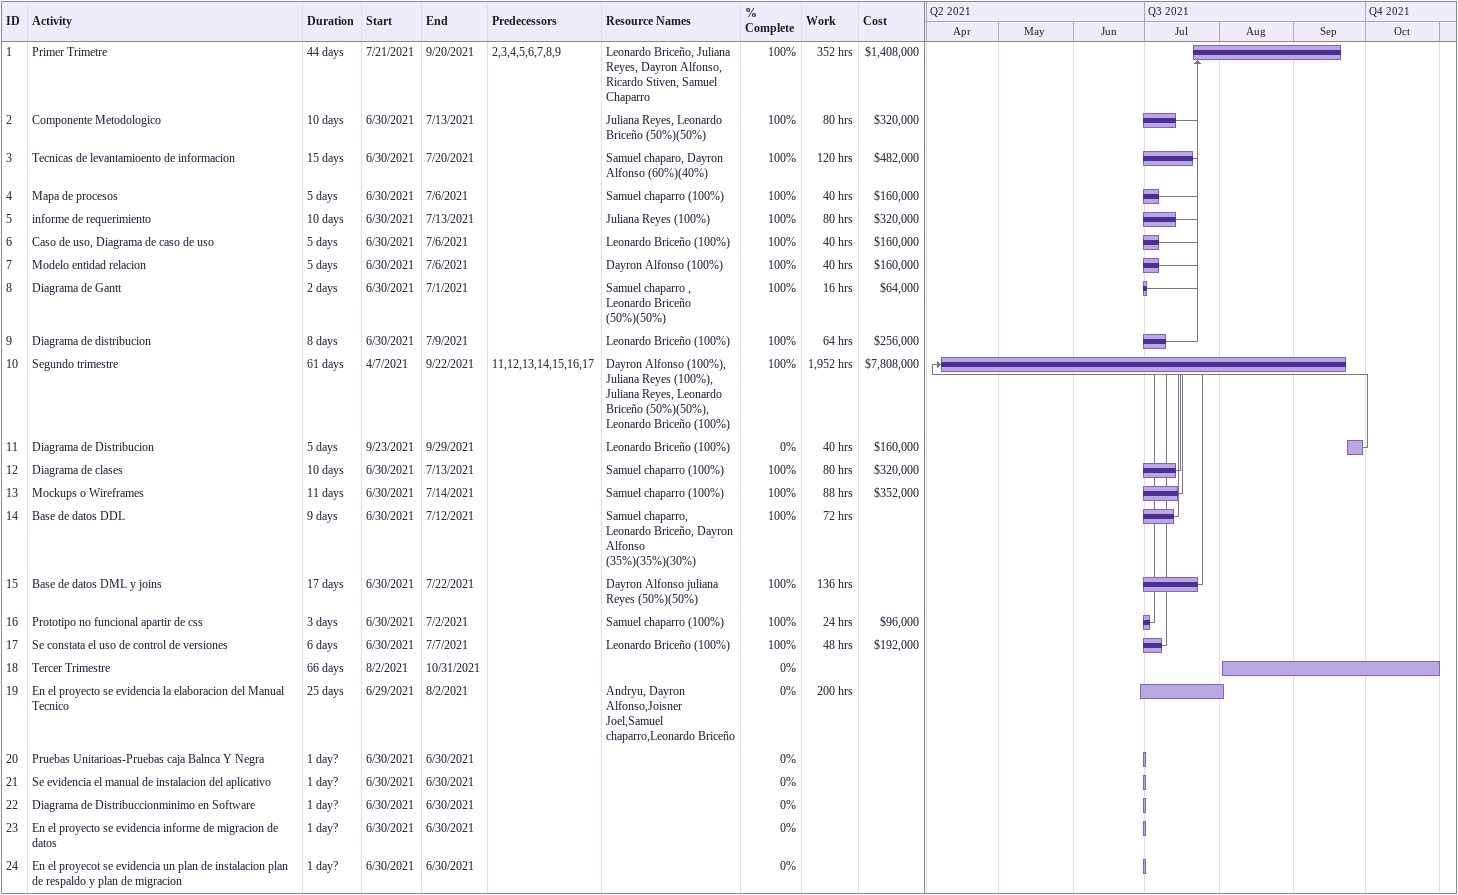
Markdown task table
| ID | Task | Duration | Start | Finish | Predecessors | Resources | % complete | Work (h) | Cost ($) |
|---|---|---|---|---|---|---|---|---|---|
| 1 | Primer Trimetre | 44d | 2021-07-21 | 2021-09-20 | 2, 3, 4, 5, 6, 7, 8, 9 | Leonardo Briceño, Juliana Reyes, Dayron Alfonso, Ricardo Stiven, Samuel Chaparro | 100 | 352 | 1408000 |
| 2 | Componente Metodologico | 10d | 2021-06-30 | 2021-07-13 |  | Juliana Reyes, Leonardo Briceño (50%)(50%) | 100 | 80 | 320000 |
| 3 | Tecnicas de levantamioento de informacion | 15d | 2021-06-30 | 2021-07-20 |  | Samuel chaparo, Dayron Alfonso (60%)(40%) | 100 | 120 | 482000 |
| 4 | Mapa de procesos | 5d | 2021-06-30 | 2021-07-06 |  | Samuel chaparro (100%) | 100 | 40 | 160000 |
| 5 | informe de requerimiento | 10d | 2021-06-30 | 2021-07-13 |  | Juliana Reyes (100%) | 100 | 80 | 320000 |
| 6 | Caso de uso, Diagrama de caso de uso | 5d | 2021-06-30 | 2021-07-06 |  | Leonardo Briceño (100%) | 100 | 40 | 160000 |
| 7 | Modelo entidad relacion | 5d | 2021-06-30 | 2021-07-06 |  | Dayron Alfonso (100%) | 100 | 40 | 160000 |
| 8 | Diagrama de Gantt | 2d | 2021-06-30 | 2021-07-01 |  | Samuel chaparro , Leonardo Briceño (50%)(50%) | 100 | 16 | 64000 |
| 9 | Diagrama de distribucion | 8d | 2021-06-30 | 2021-07-09 |  | Leonardo Briceño (100%) | 100 | 64 | 256000 |
| 10 | Segundo trimestre | 61d | 2021-04-07 | 2021-09-22 | 11, 12, 13, 14, 15, 16, 17 | Dayron Alfonso (100%), Juliana Reyes (100%), Juliana Reyes, Leonardo Briceño (50%)(50%), Leonardo Briceño (100%) | 100 | 1952 | 7808000 |
| 11 | Diagrama de Distribucion | 5d | 2021-09-23 | 2021-09-29 |  | Leonardo Briceño (100%) | 0 | 40 | 160000 |
| 12 | Diagrama de clases | 10d | 2021-06-30 | 2021-07-13 |  | Samuel chaparro (100%) | 100 | 80 | 320000 |
| 13 | Mockups o Wireframes | 11d | 2021-06-30 | 2021-07-14 |  | Samuel chaparro (100%) | 100 | 88 | 352000 |
| 14 | Base de datos DDL | 9d | 2021-06-30 | 2021-07-12 |  | Samuel chaparro, Leonardo Briceño, Dayron Alfonso (35%)(35%)(30%) | 100 | 72 |  |
| 15 | Base de datos DML y joins | 17d | 2021-06-30 | 2021-07-22 |  | Dayron Alfonso juliana Reyes (50%)(50%) | 100 | 136 |  |
| 16 | Prototipo no funcional apartir de css | 3d | 2021-06-30 | 2021-07-02 |  | Samuel chaparro (100%) | 100 | 24 | 96000 |
| 17 | Se constata el uso de control de versiones | 6d | 2021-06-30 | 2021-07-07 |  | Leonardo Briceño (100%) | 100 | 48 | 192000 |
| 18 | Tercer Trimestre | 66d | 2021-08-02 | 2021-10-31 |  |  | 0 |  |  |
| 19 | En el proyecto se evidencia la elaboracion del Manual Tecnico | 25d | 2021-06-29 | 2021-08-02 |  | Andryu, Dayron Alfonso,Joisner Joel,Samuel chaparro,Leonardo Briceño | 0 | 200 |  |
| 20 | Pruebas Unitarioas-Pruebas caja Balnca Y Negra | 1d? | 2021-06-30 | 2021-06-30 |  |  | 0 |  |  |
| 21 | Se evidencia el manual de instalacion del aplicativo | 1d? | 2021-06-30 | 2021-06-30 |  |  | 0 |  |  |
| 22 | Diagrama de Distribuccionminimo en Software | 1d? | 2021-06-30 | 2021-06-30 |  |  | 0 |  |  |
| 23 | En el proyecto se evidencia informe de migracion de datos | 1d? | 2021-06-30 | 2021-06-30 |  |  | 0 |  |  |
| 24 | En el proyecot se evidencia un plan de instalacion plan de respaldo y plan de migracion | 1d? | 2021-06-30 | 2021-06-30 |  |  | 0 |  |  |
